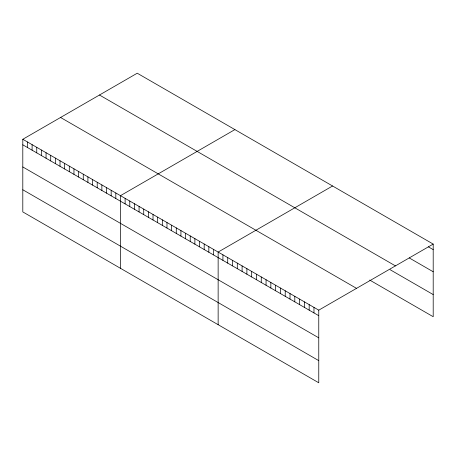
<?xml version="1.0" encoding="UTF-8"?>
<svg xmlns="http://www.w3.org/2000/svg" width="456" height="456" viewBox="0 0 456 456"><rect width="100%" height="100%" fill="white"/><g stroke="black" fill="none" stroke-linecap="round" stroke-linejoin="round"><path stroke-width="0.68" d="M22.8 139.279L318.767 310.154L318.767 382.789L22.8 211.915L22.8 139.279L137.233 73.211L433.2 244.085L433.2 316.72L369.708 280.064M234.903 129.601L120.469 195.67L120.469 268.299M332.572 185.991L218.139 252.06L218.139 324.689M318.767 310.154L433.2 244.085M428.406 246.856L433.2 249.62M409.243 257.931L433.2 271.765M99.471 95.013L395.437 265.888M390.074 269.678L433.2 294.576M60.562 117.477L356.529 288.352M22.8 144.814L318.767 315.689M22.8 166.959L318.767 337.833M22.8 189.77L318.767 360.645M313.973 307.39L313.973 312.924M309.179 304.619L309.179 310.16M304.391 301.855L304.391 307.39M299.598 299.09L299.598 304.625M294.804 296.32L294.804 301.855M290.016 293.556L290.016 299.09M285.222 290.791L285.222 296.326M280.429 288.021L280.429 293.556M275.641 285.256L275.641 290.791M270.847 282.492L270.847 288.027M266.053 279.722L266.053 285.256M261.265 276.957L261.265 282.492M256.471 274.193L256.471 279.727M251.678 271.423L251.678 276.957M246.89 268.658L246.89 274.193M242.096 265.894L242.096 271.428M237.302 263.123L237.302 268.658M232.514 260.359L232.514 265.894M227.721 257.589L227.721 263.129M222.927 254.824L222.927 260.359M213.488 249.375L213.488 254.91M208.837 246.69L208.837 252.225M204.185 244L204.185 249.54M199.534 241.315L199.534 246.85M194.883 238.63L194.883 244.165M190.232 235.946L190.232 241.48M185.581 233.261L185.581 238.796M180.929 230.576L180.929 236.111M176.278 227.892L176.278 233.426M171.627 225.207L171.627 230.742M166.976 222.522L166.976 228.057M162.325 219.838L162.325 225.372M157.673 217.153L157.673 222.688M153.022 214.468L153.022 220.003M148.371 211.783L148.371 217.318M143.725 209.093L143.725 214.633M139.074 206.408L139.074 211.943M134.423 203.724L134.423 209.258M129.772 201.039L129.772 206.574M125.121 198.354L125.121 203.889M115.818 192.985L115.818 198.52M111.167 190.3L111.167 195.835M106.516 187.615L106.516 193.15M101.865 184.931L101.865 190.465M97.213 182.246L97.213 187.781M92.562 179.561L92.562 185.096M87.911 176.871L87.911 182.411M83.26 174.186L83.26 179.721M78.609 171.502L78.609 177.036M73.957 168.817L73.957 174.352M69.306 166.132L69.306 171.667M64.655 163.447L64.655 168.982M60.01 160.763L60.01 166.297M55.358 158.078L55.358 163.613M50.707 155.393L50.707 160.928M46.056 152.709L46.056 158.243M41.405 150.024L41.405 155.559M36.754 147.339L36.754 152.874M32.102 144.649L32.102 150.189M27.451 141.964L27.451 147.499"/></g></svg>
